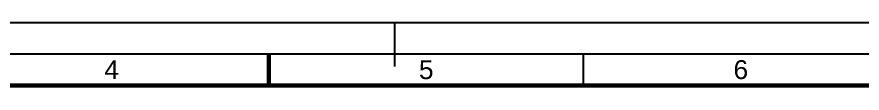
# Model space of a CAD drawing. Header units: millimetres. Extents: x 0 to 420, y 0 to 297.
# Drawn here: x 169.9 to 304.3, y 286.7 to 297 of the extents above; entities that cross this region are included whole.
import ezdxf
from ezdxf.enums import TextEntityAlignment as Align

# ---------------------------------------------------------------- set-up
doc = ezdxf.new("R2010")
doc.units = ezdxf.units.MM
doc.header["$LTSCALE"] = 23.1
doc.layers.get('0').update_dxf_attribs({"linetype": 'CONTINUOUS'})
doc.styles.get("Standard").update_dxf_attribs({"font": 'arial.ttf'})

msp = doc.modelspace()

# ---------------------------------------------------------------- linework, layer by layer
at = {"color": 4, "linetype": 'CONTINUOUS'}
msp.add_line((0, 297), (420, 297), dxfattribs=at)
at = {"color": 2, "linetype": 'CONTINUOUS'}
for p, q in [((230, 290), (230, 297)), ((15, 292), (415, 292)), ((260, 287), (260, 292))]:
    msp.add_line(p, q, dxfattribs=at)
at = {"color": 3, "linetype": 'CONTINUOUS', "const_width": 0.7}
for points in [[(210, 287), (210, 292)], [(20, 287), (410, 287)]]:
    msp.add_lwpolyline(points, dxfattribs=at)

# ---------------------------------------------------------------- texts
at = {"color": 2, "linetype": 'CONTINUOUS'}
for s, p in [('4', (185, 288)), ('5', (235, 288)), ('6', (285, 288))]:
    msp.add_text(s, height=3, dxfattribs=at).set_placement(p, align=Align.CENTER)

doc.saveas('drawing.dxf')
